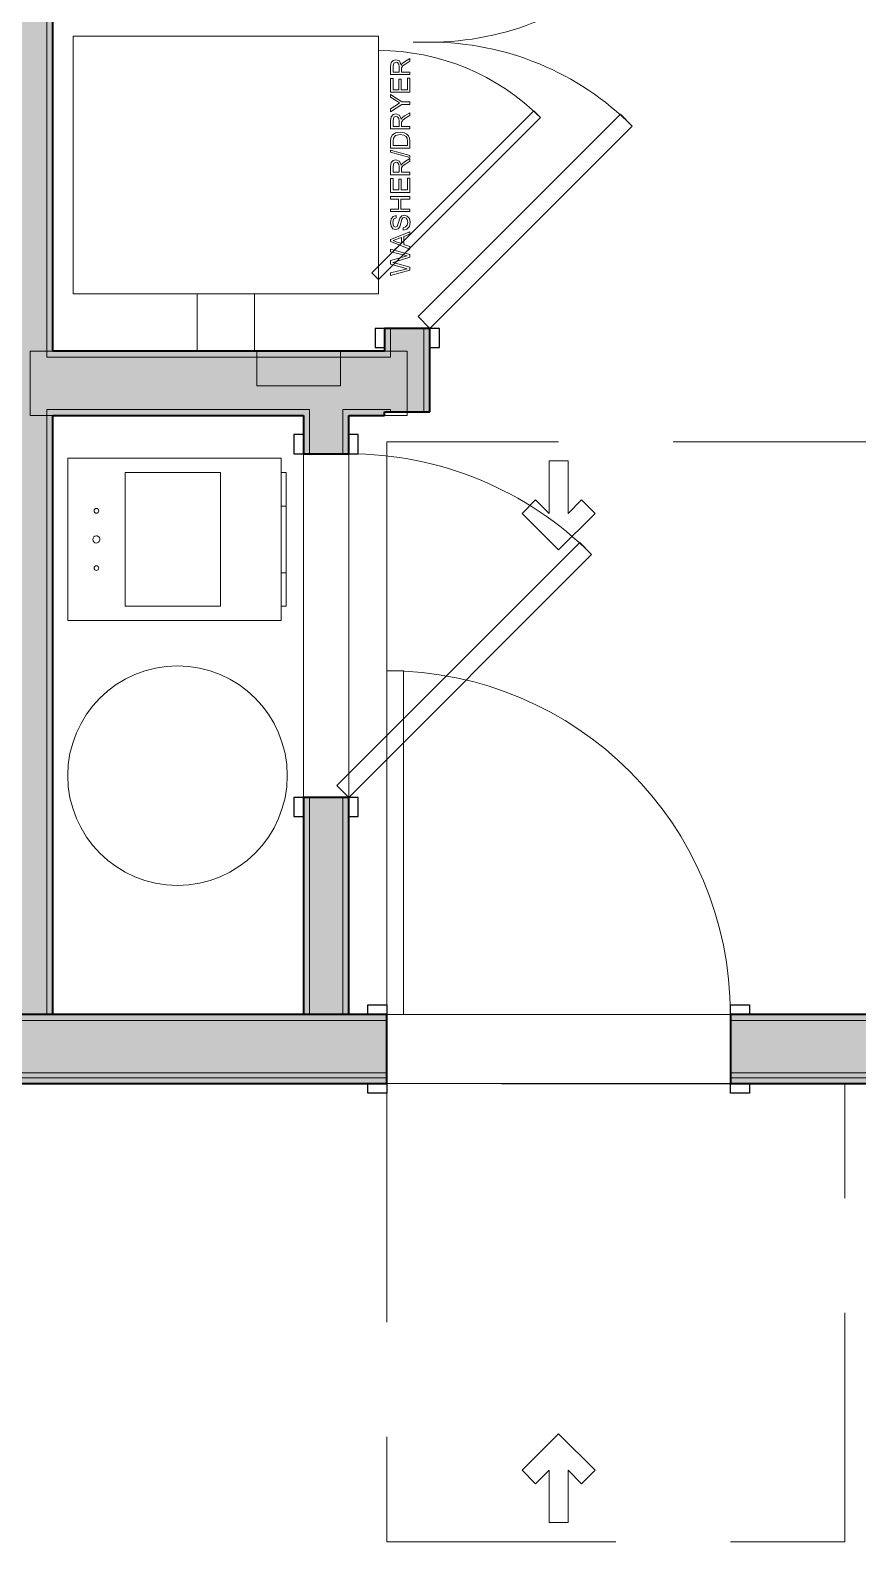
# Model space of a CAD drawing. Header units: inches. Extents: x 6 to 8416, y -388 to 6104.
# Drawn here: x 6643.2 to 6729.9, y 1520.9 to 1679.3 of the extents above; entities that cross this region are included whole.
import ezdxf

# ---------------------------------------------------------------- set-up
doc = ezdxf.new("R2010")
doc.units = ezdxf.units.IN
doc.header["$MEASUREMENT"] = 0
doc.linetypes.add('Hidden 1_16_', pattern=[36, 24, -12])
for name, color, linetype, lineweight in [('A-DOOR', 31, 'Continuous', 18), ('A-DOOR-FRAM', 31, 'Continuous', 25), ('A-GENM', 13, 'Continuous', 18), ('A-ROOM', 32, 'Continuous', 13), ('A-WALL', 113, 'Continuous', 25), ('A-WALL-PATT', 111, 'Continuous', 35), ('I-WALL', 2, 'Continuous', 25), ('M-EQPM', 50, 'Continuous', 18), ('Q-SPCQ', 91, 'Continuous', 18)]:
    doc.layers.add(name, color=color, linetype=linetype, lineweight=lineweight)

# ---------------------------------------------------------------- blocks, each defined once
blk = doc.blocks.new('Single-Flush-ICC ADA-AM - 36_ x 84_-20  - _U-E _ UNIT ENTRY_-13872564-LEVEL 3 - PLAN Copy 1 Copy 1')
at = {"layer": 'A-DOOR'}
for p, q in [((16.25, -3.63), (18, -3.63)), ((16.25, -3.63), (16.25, -39.63)), ((18, -3.63), (18, -39.63)), ((16.25, -39.63), (18, -39.63))]:
    blk.add_line(p, q, dxfattribs=at)
at = {"layer": 'A-DOOR', "lineweight": 9}
blk.add_arc((18, -3.63), 36, 180, 270, dxfattribs=at)
at = {"layer": 'A-DOOR-FRAM'}
for p, q in [((-20, 3.63), (-20, 4.63)), ((-20, 4.63), (-18, 4.63)), ((-18, 3.63), (-20, 3.63)), ((-18, 4.63), (-18, 3.63)), ((18, 3.63), (18, 4.63)), ((18, 4.63), (20, 4.63)), ((20, 3.63), (18, 3.63)), ((20, 4.63), (20, 3.63)), ((-20, -3.63), (-18, -3.63)), ((-20, -4.62), (-20, -3.63)), ((-18, -4.62), (-20, -4.62)), ((-18, -3.63), (-18, -4.62)), ((18, -3.63), (20, -3.63)), ((18, -4.62), (18, -3.63)), ((20, -4.62), (18, -4.62)), ((20, -3.63), (20, -4.62))]:
    blk.add_line(p, q, dxfattribs=at)
blk = doc.blocks.new('GM Door Pull Clearance-ICC ADA-AM - GM Door Pull Clearance-ICC ADA-AM-13872566-LEVEL 3 - PLAN Copy 1 Copy 1')
at = {"layer": 'A-GENM', "linetype": 'Hidden 1_16_', "lineweight": 9}
for p, q in [((-36, -3.62), (-36, -63.62)), ((18, -3.62), (-18, -3.62)), ((18, -63.62), (18, -4.62)), ((-3.83, -56.12), (0, -52.3)), ((3.83, -56.12), (0, -52.3)), ((-2.41, -57.54), (-3.83, -56.12)), ((-1, -56.12), (-2.41, -57.54)), ((-1, -61.62), (-1, -56.12)), ((1, -56.12), (2.41, -57.54)), ((1, -61.62), (1, -56.12)), ((2.41, -57.54), (3.83, -56.12)), ((-1, -61.62), (1, -61.62)), ((-36, -63.62), (18, -63.62))]:
    blk.add_line(p, q, dxfattribs=at)
blk = doc.blocks.new('GM Door Push Clearance-ICC ADA-AM - GM Door Push Clearance-ICC ADA-AM-13872567-LEVEL 3 - PLAN Copy 1 Copy 1')
at = {"layer": 'A-GENM', "linetype": 'Hidden 1_16_', "lineweight": 9}
for p, q in [((-30, 51.63), (-30, 3.63)), ((18, 51.63), (-30, 51.63)), ((18, 4.62), (18, 51.63)), ((1, 49.62), (-1, 49.62)), ((-1, 49.62), (-1, 44.12)), ((1, 49.62), (1, 44.12)), ((-2.41, 45.54), (-3.83, 44.12)), ((-1, 44.12), (-2.41, 45.54)), ((1, 44.12), (2.41, 45.54)), ((2.41, 45.54), (3.83, 44.12)), ((-3.83, 44.12), (0, 40.3)), ((3.83, 44.12), (0, 40.3)), ((-18, 3.63), (18, 3.63))]:
    blk.add_line(p, q, dxfattribs=at)
blk = doc.blocks.new('Unit-Double-Louver-ICC ADA-AM - 60_ x 84_-BL-NR _U-L4 _ LOUVER_LAUNDRY_-V611-LEVEL 3 - PLAN Copy 1 Copy 1')
at = {"layer": 'A-DOOR'}
for p, q in [((-36, 2.37), (-14.79, 23.59)), ((-34.76, 1.14), (-13.55, 22.35)), ((-13.55, 22.35), (-14.79, 23.59)), ((1.55, 22.35), (2.79, 23.59)), ((22.76, 1.14), (1.55, 22.35)), ((24, 2.37), (2.79, 23.59)), ((-34.76, 1.14), (-36, 2.37)), ((-6, 2.37), (-6, 0.62)), ((22.76, 1.14), (24, 2.37))]:
    blk.add_line(p, q, dxfattribs=at)
at = {"layer": 'A-DOOR', "lineweight": 9}
for centre, start, end in [((-36, 2.37), 360, 45), ((24, 2.37), 135, 180)]:
    blk.add_arc(centre, 30, start, end, dxfattribs=at)
at = {"layer": 'A-DOOR-FRAM'}
for p, q in [((-36, 3.38), (-38, 3.38)), ((-38, 3.38), (-38, 2.37)), ((-36, 2.37), (-36, 3.38)), ((26, 3.38), (24, 3.38)), ((24, 3.38), (24, 2.37)), ((26, 2.37), (26, 3.38)), ((-38, 2.37), (-36, 2.37)), ((24, 2.37), (26, 2.37)), ((-36, -2.37), (-38, -2.37)), ((-38, -2.37), (-38, -3.37)), ((-36, -3.37), (-36, -2.37)), ((26, -2.37), (24, -2.37)), ((24, -2.37), (24, -3.37)), ((26, -3.37), (26, -2.37)), ((-38, -3.37), (-36, -3.37)), ((24, -3.37), (26, -3.37))]:
    blk.add_line(p, q, dxfattribs=at)
at = {"layer": 'A-DOOR-FRAM', "lineweight": 18}
for p, q in [((-36, 3.38), (-38, 3.38)), ((-38, 3.38), (-38, 2.37)), ((-36, 3.38), (-36, 2.37)), ((26, 3.38), (24, 3.38)), ((24, 3.38), (24, 2.37)), ((26, 3.38), (26, 2.37)), ((-38, 2.37), (-36, 2.37)), ((24, 2.37), (26, 2.37)), ((-38, -3.37), (-38, -2.37)), ((-36, -2.37), (-38, -2.37)), ((-36, -3.37), (-36, -2.37)), ((24, -3.37), (24, -2.37)), ((26, -2.37), (24, -2.37)), ((26, -3.37), (26, -2.37)), ((-38, -3.37), (-36, -3.37)), ((24, -3.37), (26, -3.37))]:
    blk.add_line(p, q, dxfattribs=at)
blk = doc.blocks.new('Unit-Single-Flush-ICC ADA-AM - 36_ x 84_-NR _U-M _ Maintenance_Utility Only_-6560986-LEVEL 3 - PLAN Copy 1 Copy 1')
at = {"layer": 'A-DOOR'}
for p, q in [((-8.69, 26.59), (-7.46, 27.83)), ((18, 2.37), (-7.46, 27.83)), ((16.76, 1.14), (-8.69, 26.59)), ((16.76, 1.14), (18, 2.37))]:
    blk.add_line(p, q, dxfattribs=at)
at = {"layer": 'A-DOOR', "lineweight": 9}
blk.add_arc((18, 2.37), 36, 135, 180, dxfattribs=at)
at = {"layer": 'A-DOOR-FRAM'}
for p, q in [((-18, 3.37), (-20, 3.37)), ((-20, 3.37), (-20, 2.37)), ((-18, 2.37), (-18, 3.37)), ((20, 3.37), (18, 3.37)), ((18, 3.37), (18, 2.37)), ((20, 2.37), (20, 3.37)), ((-20, 2.37), (-18, 2.37)), ((18, 2.37), (20, 2.37)), ((-18, -2.38), (-20, -2.38)), ((-20, -2.38), (-20, -3.38)), ((-18, -3.38), (-18, -2.38)), ((20, -2.38), (18, -2.38)), ((18, -2.38), (18, -3.38)), ((20, -3.38), (20, -2.38)), ((-20, -3.38), (-18, -3.38)), ((18, -3.38), (20, -3.38))]:
    blk.add_line(p, q, dxfattribs=at)
at = {"layer": 'A-DOOR-FRAM', "lineweight": 18}
for p, q in [((-18, 3.37), (-20, 3.37)), ((-20, 3.37), (-20, 2.37)), ((-18, 3.37), (-18, 2.37)), ((20, 3.37), (18, 3.37)), ((18, 3.37), (18, 2.37)), ((20, 3.37), (20, 2.37)), ((-20, 2.37), (-18, 2.37)), ((18, 2.37), (20, 2.37)), ((-20, -3.38), (-20, -2.38)), ((-18, -2.38), (-20, -2.38)), ((-18, -3.38), (-18, -2.38)), ((18, -3.38), (18, -2.38)), ((20, -2.38), (18, -2.38)), ((20, -3.38), (20, -2.38)), ((-20, -3.38), (-18, -3.38)), ((18, -3.38), (20, -3.38))]:
    blk.add_line(p, q, dxfattribs=at)
blk = doc.blocks.new('PL Water Heater-IL - 40 Gallon-2510271-LEVEL 3 - PLAN Copy 1 Copy 1')
at = {"layer": 'M-EQPM'}
blk.add_circle((0, 0), 11.5, dxfattribs=at)
blk = doc.blocks.new('ME Fan Coil Unit - Vertical - Stack-IL - 300 CFM-6038640-LEVEL 3 - PLAN Copy 1 Copy 1')
at = {"layer": 'A-GENM'}
for p, q in [((1.5, 0.5), (5, 0.5)), ((1.5, 0.5), (5, 0.5)), ((1.5, 0.5), (5, 0.5)), ((1.5, 0.5), (5, 0.5)), ((1.5, 0.5), (5, 0.5)), ((1.5, 0.5), (5, 0.5)), ((1.5, 0.5), (5, 0.5)), ((1.5, 0.5), (5, 0.5)), ((1.5, 0.5), (5, 0.5)), ((1.5, 0.5), (5, 0.5)), ((1.5, 0.5), (5, 0.5)), ((1.5, 0.5), (5, 0.5)), ((1.5, 0.5), (5, 0.5)), ((1.5, 0.5), (5, 0.5)), ((1.5, 0.5), (5, 0.5)), ((1.5, 0.5), (5, 0.5)), ((1.5, 0.5), (5, 0.5)), ((1.5, 0.5), (5, 0.5)), ((1.5, 0.5), (5, 0.5)), ((1.5, 0.5), (5, 0.5)), ((1.5, 0.5), (5, 0.5)), ((1.5, 0.5), (5, 0.5)), ((1.5, 0.5), (5, 0.5)), ((5, 0.5), (12, 0.5)), ((5, 0.5), (12, 0.5)), ((5, 0.5), (12, 0.5)), ((5, 0.5), (12, 0.5)), ((5, 0.5), (12, 0.5)), ((5, 0.5), (12, 0.5)), ((5, 0.5), (12, 0.5)), ((5, 0.5), (12, 0.5)), ((5, 0.5), (12, 0.5)), ((5, 0.5), (12, 0.5)), ((5, 0.5), (12, 0.5)), ((5, 0.5), (12, 0.5)), ((5, 0.5), (12, 0.5)), ((5, 0.5), (12, 0.5)), ((5, 0.5), (12, 0.5)), ((5, 0.5), (12, 0.5)), ((5, 0.5), (12, 0.5)), ((5, 0.5), (12, 0.5)), ((5, 0.5), (12, 0.5)), ((5, 0.5), (12, 0.5)), ((5, 0.5), (12, 0.5)), ((5, 0.5), (12, 0.5)), ((5, 0.5), (12, 0.5)), ((12, 0.5), (15.5, 0.5)), ((12, 0.5), (15.5, 0.5)), ((12, 0.5), (15.5, 0.5)), ((12, 0.5), (15.5, 0.5)), ((12, 0.5), (15.5, 0.5)), ((12, 0.5), (15.5, 0.5)), ((12, 0.5), (15.5, 0.5)), ((12, 0.5), (15.5, 0.5)), ((12, 0.5), (15.5, 0.5)), ((12, 0.5), (15.5, 0.5)), ((12, 0.5), (15.5, 0.5)), ((12, 0.5), (15.5, 0.5)), ((12, 0.5), (15.5, 0.5)), ((12, 0.5), (15.5, 0.5)), ((12, 0.5), (15.5, 0.5)), ((12, 0.5), (15.5, 0.5)), ((12, 0.5), (15.5, 0.5)), ((12, 0.5), (15.5, 0.5)), ((12, 0.5), (15.5, 0.5)), ((12, 0.5), (15.5, 0.5)), ((12, 0.5), (15.5, 0.5)), ((12, 0.5), (15.5, 0.5)), ((12, 0.5), (15.5, 0.5))]:
    blk.add_line(p, q, dxfattribs=at)
at = {"layer": 'M-EQPM'}
for p, q in [((17, 0), (0, 0)), ((0, 0), (0, -22.375)), ((0, -22.375), (0, 0)), ((0, 0), (1.5, 0)), ((15.5, 0.5), (1.5, 0.5)), ((1.5, 0.5), (15.5, 0.5)), ((1.5, 0.5), (1.5, 0)), ((1.5, 0.5), (1.5, 0)), ((5, 0.5), (1.5, 0.5)), ((1.5, 0.5), (5, 0.5)), ((1.5, 0.5), (1.5, 0)), ((1.5, 0.5), (1.5, 0)), ((1.5, 0), (5, 0)), ((1.5, 0), (15.5, 0)), ((15.5, 0), (1.5, 0)), ((5, 0), (1.5, 0)), ((1.5, 0), (5, 0)), ((12, 0.5), (5, 0.5)), ((5, 0.5), (12, 0.5)), ((5, 0.5), (5, 0)), ((5, 0.5), (5, 0)), ((12, 0.5), (5, 0.5)), ((5, 0.5), (12, 0.5)), ((5, 0), (12, 0)), ((5, 0), (12, 0)), ((12, 0), (5, 0)), ((12, 0), (5, 0)), ((5, 0), (12, 0)), ((12, 0), (12, 0.5)), ((12, 0.5), (12, 0)), ((15.5, 0.5), (12, 0.5)), ((12, 0.5), (15.5, 0.5)), ((12, 0), (15.5, 0)), ((15.5, 0), (12, 0)), ((12, 0), (15.5, 0)), ((15.5, 0), (15.5, 0.5)), ((15.5, 0.5), (15.5, 0)), ((15.5, 0), (15.5, 0.5)), ((15.5, 0.5), (15.5, 0)), ((15.5, 0), (17, 0)), ((17, -22.375), (17, 0)), ((17, 0), (17, -22.375)), ((1.5, -16.375), (1.5, -6.375)), ((1.5, -6.375), (15.5, -6.375)), ((15.5, -6.375), (1.5, -6.375)), ((1.5, -6.375), (1.5, -16.375)), ((15.5, -6.375), (15.5, -16.375)), ((15.5, -16.375), (15.5, -6.375)), ((15.5, -16.375), (1.5, -16.375)), ((1.5, -16.375), (15.5, -16.375)), ((0, -22.375), (17, -22.375)), ((17, -22.375), (0, -22.375))]:
    blk.add_line(p, q, dxfattribs=at)
for centre, radius, start, end in [((8.5, -19.375), 0.375, 0, 105), ((8.5, -19.375), 0.375, 0, 105), ((5.5, -19.375), 0.25, 0, 180), ((5.5, -19.375), 0.25, 0, 180), ((5.5, -19.375), 0.25, 180, 360), ((5.5, -19.375), 0.25, 180, 0), ((8.5, -19.375), 0.375, 120, 180), ((8.5, -19.375), 0.375, 120, 180), ((8.5, -19.375), 0.375, 180, 360), ((8.5, -19.375), 0.375, 180, 0), ((8.5, -19.375), 0.375, 105, 120), ((8.5, -19.375), 0.375, 105, 120), ((11.5, -19.375), 0.25, 0, 180), ((11.5, -19.375), 0.25, 0, 180), ((11.5, -19.375), 0.25, 180, 360), ((11.5, -19.375), 0.25, 180, 0)]:
    blk.add_arc(centre, radius, start, end, dxfattribs=at)
blk = doc.blocks.new('SE Appl Unit-WD-Stack-AM1 - 27_ W x 32_ D x 78 3_4_ H_ Left Exhaust-2223877-LEVEL 3 - PLAN Copy 1 Copy 1')
at = {"layer": 'Q-SPCQ', "linetype": 'Hidden 1_16_', "lineweight": 9}
for p, q in [((-19.5, -13), (-13.5, -13)), ((-19.5, -19), (-13.5, -19))]:
    blk.add_line(p, q, dxfattribs=at)
at = {"layer": 'Q-SPCQ', "lineweight": 9}
for p, q in [((-6.04, -33.24), (-6.42, -33.31)), ((-6.42, -33.31), (-6.04, -33.24)), ((-5.65, -33.31), (-6.04, -33.24)), ((-6.04, -33.24), (-5.65, -33.31)), ((-11.3, -33.27), (-11.56, -33.27)), ((-11.56, -33.27), (-11.01, -35.28)), ((-11.01, -35.28), (-11.56, -33.27)), ((-11.56, -33.27), (-11.3, -33.27)), ((-10.98, -34.59), (-11.3, -33.27)), ((-11.3, -33.27), (-10.98, -34.59)), ((-10.89, -35), (-10.98, -34.59)), ((-10.98, -34.59), (-10.89, -35)), ((-10.78, -34.64), (-10.89, -35)), ((-10.89, -35), (-10.78, -34.64)), ((-10.38, -33.27), (-10.78, -34.64)), ((-10.78, -34.64), (-10.38, -33.27)), ((-10.71, -35.28), (-10.27, -33.77)), ((-10.27, -33.77), (-10.71, -35.28)), ((-10.01, -33.27), (-10.38, -33.27)), ((-10.38, -33.27), (-10.01, -33.27)), ((-10.27, -33.77), (-10.2, -33.51)), ((-10.2, -33.51), (-10.27, -33.77)), ((-10.2, -33.51), (-10.13, -33.73)), ((-10.13, -33.73), (-10.2, -33.51)), ((-10.13, -33.73), (-9.65, -35.28)), ((-9.65, -35.28), (-10.13, -33.73)), ((-9.72, -34.26), (-10.01, -33.27)), ((-10.01, -33.27), (-9.72, -34.26)), ((-9.51, -35), (-9.72, -34.26)), ((-9.72, -34.26), (-9.51, -35)), ((-9.41, -34.6), (-9.51, -35)), ((-9.51, -35), (-9.41, -34.6)), ((-9.09, -33.27), (-9.41, -34.6)), ((-9.41, -34.6), (-9.09, -33.27)), ((-9.38, -35.28), (-8.83, -33.27)), ((-8.83, -33.27), (-9.38, -35.28)), ((-8.83, -33.27), (-9.09, -33.27)), ((-9.09, -33.27), (-8.83, -33.27)), ((-8.01, -33.27), (-8.81, -35.28)), ((-8.81, -35.28), (-8.01, -33.27)), ((-8.55, -35.28), (-8.32, -34.65)), ((-8.32, -34.65), (-8.55, -35.28)), ((-8.32, -34.65), (-7.49, -34.65)), ((-7.49, -34.65), (-8.32, -34.65)), ((-8.23, -34.4), (-8.03, -33.86)), ((-8.03, -33.86), (-8.23, -34.4)), ((-7.58, -34.4), (-8.23, -34.4)), ((-8.23, -34.4), (-7.58, -34.4)), ((-8.03, -33.86), (-7.9, -33.52)), ((-7.9, -33.52), (-8.03, -33.86)), ((-7.8, -33.27), (-8.01, -33.27)), ((-8.01, -33.27), (-7.8, -33.27)), ((-7.9, -33.52), (-7.76, -33.91)), ((-7.76, -33.91), (-7.9, -33.52)), ((-7, -35.28), (-7.8, -33.27)), ((-7.8, -33.27), (-7, -35.28)), ((-7.76, -33.91), (-7.58, -34.4)), ((-7.58, -34.4), (-7.76, -33.91)), ((-7.49, -34.65), (-7.26, -35.28)), ((-7.26, -35.28), (-7.49, -34.65)), ((-6.82, -34.59), (-6.71, -34.97)), ((-6.57, -34.59), (-6.82, -34.59)), ((-6.82, -34.59), (-6.57, -34.59)), ((-6.71, -34.97), (-6.82, -34.59)), ((-6.67, -33.51), (-6.76, -33.79)), ((-6.76, -33.79), (-6.67, -33.51)), ((-6.76, -33.79), (-6.69, -34.04)), ((-6.69, -34.04), (-6.76, -33.79)), ((-6.69, -34.04), (-6.47, -34.23)), ((-6.47, -34.23), (-6.69, -34.04)), ((-6.42, -33.31), (-6.67, -33.51)), ((-6.67, -33.51), (-6.42, -33.31)), ((-6.49, -34.84), (-6.57, -34.59)), ((-6.57, -34.59), (-6.49, -34.84)), ((-6.51, -33.78), (-6.39, -33.58)), ((-6.39, -33.58), (-6.51, -33.78)), ((-6.43, -33.96), (-6.51, -33.78)), ((-6.51, -33.78), (-6.43, -33.96)), ((-6.29, -35), (-6.49, -34.84)), ((-6.49, -34.84), (-6.29, -35)), ((-6.47, -34.23), (-6.08, -34.35)), ((-6.08, -34.35), (-6.47, -34.23)), ((-6.02, -34.1), (-6.43, -33.96)), ((-6.43, -33.96), (-6.02, -34.1)), ((-6.39, -33.58), (-6.03, -33.49)), ((-6.03, -33.49), (-6.39, -33.58)), ((-6.08, -34.35), (-5.72, -34.45)), ((-5.72, -34.45), (-6.08, -34.35)), ((-6.03, -33.49), (-5.68, -33.58)), ((-5.68, -33.58), (-6.03, -33.49)), ((-5.57, -34.22), (-6.02, -34.1)), ((-6.02, -34.1), (-5.57, -34.22)), ((-5.72, -34.45), (-5.54, -34.56)), ((-5.54, -34.56), (-5.72, -34.45)), ((-5.68, -33.58), (-5.53, -33.84)), ((-5.53, -33.84), (-5.68, -33.58)), ((-5.38, -33.52), (-5.65, -33.31)), ((-5.65, -33.31), (-5.38, -33.52)), ((-5.33, -34.43), (-5.57, -34.22)), ((-5.57, -34.22), (-5.33, -34.43)), ((-5.5, -34.72), (-5.56, -34.89)), ((-5.56, -34.89), (-5.5, -34.72)), ((-5.54, -34.56), (-5.5, -34.72)), ((-5.5, -34.72), (-5.54, -34.56)), ((-5.53, -33.84), (-5.28, -33.84)), ((-5.28, -33.84), (-5.53, -33.84)), ((-5.28, -33.84), (-5.38, -33.52)), ((-5.38, -33.52), (-5.28, -33.84)), ((-5.34, -35.01), (-5.25, -34.71)), ((-5.25, -34.71), (-5.34, -35.01)), ((-5.25, -34.71), (-5.33, -34.43)), ((-5.33, -34.43), (-5.25, -34.71)), ((-4.62, -33.27), (-4.87, -33.27)), ((-4.87, -33.27), (-4.87, -35.28)), ((-4.87, -35.28), (-4.87, -33.27)), ((-4.87, -33.27), (-4.62, -33.27)), ((-4.62, -34.09), (-4.62, -33.27)), ((-4.62, -33.27), (-4.62, -34.09)), ((-3.56, -34.09), (-4.62, -34.09)), ((-4.62, -34.09), (-3.56, -34.09)), ((-4.62, -35.28), (-4.62, -34.34)), ((-4.62, -34.34), (-3.56, -34.34)), ((-3.56, -34.34), (-4.62, -34.34)), ((-4.62, -34.34), (-4.62, -35.28)), ((-3.31, -33.27), (-3.56, -33.27)), ((-3.56, -33.27), (-3.56, -34.09)), ((-3.56, -34.09), (-3.56, -33.27)), ((-3.56, -33.27), (-3.31, -33.27)), ((-3.56, -34.34), (-3.56, -35.28)), ((-3.56, -35.28), (-3.56, -34.34)), ((-3.31, -35.28), (-3.31, -33.27)), ((-3.31, -33.27), (-3.31, -35.28)), ((-1.42, -33.27), (-2.87, -33.27)), ((-2.87, -33.27), (-2.87, -35.28)), ((-2.87, -35.28), (-2.87, -33.27)), ((-2.87, -33.27), (-1.42, -33.27)), ((-2.61, -34.12), (-2.61, -33.52)), ((-2.61, -33.52), (-1.42, -33.52)), ((-1.42, -33.52), (-2.61, -33.52)), ((-2.61, -33.52), (-2.61, -34.12)), ((-1.48, -34.12), (-2.61, -34.12)), ((-2.61, -34.12), (-1.48, -34.12)), ((-2.61, -35.03), (-2.61, -34.37)), ((-2.61, -34.37), (-1.48, -34.37)), ((-1.48, -34.37), (-2.61, -34.37)), ((-2.61, -34.37), (-2.61, -35.03)), ((-1.48, -34.37), (-1.48, -34.12)), ((-1.48, -34.12), (-1.48, -34.37)), ((-1.42, -33.52), (-1.42, -33.27)), ((-1.42, -33.27), (-1.42, -33.52)), ((-0.15, -33.27), (-1.01, -33.27)), ((-1.01, -33.27), (-1.01, -35.28)), ((-1.01, -35.28), (-1.01, -33.27)), ((-1.01, -33.27), (-0.15, -33.27)), ((-0.76, -34.15), (-0.76, -33.52)), ((-0.76, -33.52), (-0.14, -33.52)), ((-0.14, -33.52), (-0.76, -33.52)), ((-0.76, -33.52), (-0.76, -34.15)), ((-0.2, -34.15), (-0.76, -34.15)), ((-0.76, -34.15), (-0.2, -34.15)), ((-0.76, -35.28), (-0.76, -34.4)), ((-0.76, -34.4), (-0.46, -34.4)), ((-0.46, -34.4), (-0.76, -34.4)), ((-0.76, -34.4), (-0.76, -35.28)), ((-0.46, -34.4), (-0.31, -34.41)), ((-0.31, -34.41), (-0.46, -34.4)), ((-0.31, -34.41), (-0.19, -34.46)), ((-0.19, -34.46), (-0.31, -34.41)), ((0.09, -34.11), (-0.2, -34.15)), ((-0.2, -34.15), (0.09, -34.11)), ((-0.19, -34.46), (-0.06, -34.59)), ((-0.06, -34.59), (-0.19, -34.46)), ((0.25, -33.32), (-0.15, -33.27)), ((-0.15, -33.27), (0.25, -33.32)), ((-0.14, -33.52), (0.2, -33.61)), ((0.2, -33.61), (-0.14, -33.52)), ((-0.06, -34.59), (0.13, -34.86)), ((0.13, -34.86), (-0.06, -34.59)), ((0, -34.37), (0.42, -34.18)), ((0.42, -34.18), (0, -34.37)), ((0.14, -34.48), (0, -34.37)), ((0, -34.37), (0.14, -34.48)), ((0.25, -34), (0.09, -34.11)), ((0.09, -34.11), (0.25, -34)), ((0.35, -34.73), (0.14, -34.48)), ((0.14, -34.48), (0.35, -34.73)), ((0.2, -33.61), (0.31, -33.83)), ((0.31, -33.83), (0.2, -33.61)), ((0.47, -33.52), (0.25, -33.32)), ((0.25, -33.32), (0.47, -33.52)), ((0.31, -33.83), (0.25, -34)), ((0.25, -34), (0.31, -33.83)), ((0.68, -35.28), (0.35, -34.73)), ((0.35, -34.73), (0.68, -35.28)), ((0.42, -34.18), (0.56, -33.82)), ((0.56, -33.82), (0.42, -34.18)), ((0.56, -33.82), (0.47, -33.52)), ((0.47, -33.52), (0.56, -33.82)), ((1.34, -33.27), (0.78, -35.28)), ((0.78, -35.28), (1.34, -33.27)), ((1, -35.28), (1.57, -33.27)), ((1.57, -33.27), (1, -35.28)), ((1.57, -33.27), (1.34, -33.27)), ((1.34, -33.27), (1.57, -33.27)), ((2.47, -33.27), (1.78, -33.27)), ((1.78, -33.27), (1.78, -35.28)), ((1.78, -35.28), (1.78, -33.27)), ((1.78, -33.27), (2.47, -33.27)), ((2.03, -35.03), (2.03, -33.52)), ((2.03, -33.52), (2.47, -33.52)), ((2.47, -33.52), (2.03, -33.52)), ((2.03, -33.52), (2.03, -35.03)), ((2.83, -33.3), (2.47, -33.27)), ((2.47, -33.27), (2.83, -33.3)), ((2.47, -33.52), (2.83, -33.56)), ((2.83, -33.56), (2.47, -33.52)), ((3.13, -33.44), (2.83, -33.3)), ((2.83, -33.3), (3.13, -33.44)), ((2.83, -33.56), (3.09, -33.78)), ((3.09, -33.78), (2.83, -33.56)), ((3.14, -34.64), (2.99, -34.89)), ((2.99, -34.89), (3.14, -34.64)), ((3.09, -33.78), (3.19, -34.26)), ((3.19, -34.26), (3.09, -33.78)), ((3.37, -33.79), (3.13, -33.44)), ((3.13, -33.44), (3.37, -33.79)), ((3.19, -34.26), (3.14, -34.64)), ((3.14, -34.64), (3.19, -34.26)), ((3.25, -34.96), (3.39, -34.67)), ((3.39, -34.67), (3.25, -34.96)), ((3.44, -34.26), (3.37, -33.79)), ((3.37, -33.79), (3.44, -34.26)), ((3.39, -34.67), (3.44, -34.26)), ((3.44, -34.26), (3.39, -34.67)), ((4.66, -33.27), (3.79, -33.27)), ((3.79, -33.27), (3.79, -35.28)), ((3.79, -35.28), (3.79, -33.27)), ((3.79, -33.27), (4.66, -33.27)), ((4.04, -34.15), (4.04, -33.52)), ((4.04, -33.52), (4.67, -33.52)), ((4.67, -33.52), (4.04, -33.52)), ((4.04, -33.52), (4.04, -34.15)), ((4.6, -34.15), (4.04, -34.15)), ((4.04, -34.15), (4.6, -34.15)), ((4.04, -35.28), (4.04, -34.4)), ((4.04, -34.4), (4.34, -34.4)), ((4.28, -34.4), (4.04, -34.4)), ((4.04, -34.4), (4.04, -35.28)), ((4.34, -34.4), (4.28, -34.4)), ((4.34, -34.4), (4.49, -34.41)), ((4.49, -34.41), (4.34, -34.4)), ((4.49, -34.41), (4.61, -34.46)), ((4.61, -34.46), (4.49, -34.41)), ((4.89, -34.11), (4.6, -34.15)), ((4.6, -34.15), (4.89, -34.11)), ((4.61, -34.46), (4.74, -34.59)), ((4.74, -34.59), (4.61, -34.46)), ((5.06, -33.32), (4.66, -33.27)), ((4.66, -33.27), (5.06, -33.32)), ((4.67, -33.52), (5, -33.61)), ((5, -33.61), (4.67, -33.52)), ((4.74, -34.59), (4.93, -34.86)), ((4.93, -34.86), (4.74, -34.59)), ((4.8, -34.37), (5.22, -34.18)), ((5.22, -34.18), (4.8, -34.37)), ((4.95, -34.48), (4.8, -34.37)), ((4.8, -34.37), (4.95, -34.48)), ((5.05, -34), (4.89, -34.11)), ((4.89, -34.11), (5.05, -34)), ((5.15, -34.73), (4.95, -34.48)), ((4.95, -34.48), (5.15, -34.73)), ((5, -33.61), (5.11, -33.83)), ((5.11, -33.83), (5, -33.61)), ((5.11, -33.83), (5.05, -34)), ((5.05, -34), (5.11, -33.83)), ((5.28, -33.52), (5.06, -33.32)), ((5.06, -33.32), (5.28, -33.52)), ((5.48, -35.28), (5.15, -34.73)), ((5.15, -34.73), (5.48, -35.28)), ((5.22, -34.18), (5.36, -33.82)), ((5.36, -33.82), (5.22, -34.18)), ((5.36, -33.82), (5.28, -33.52)), ((5.28, -33.52), (5.36, -33.82)), ((5.88, -33.27), (5.58, -33.27)), ((5.58, -33.27), (6.36, -34.43)), ((6.36, -34.43), (5.58, -33.27)), ((5.58, -33.27), (5.88, -33.27)), ((6.29, -33.89), (5.88, -33.27)), ((5.88, -33.27), (6.29, -33.89)), ((6.51, -34.2), (6.29, -33.89)), ((6.29, -33.89), (6.51, -34.2)), ((6.36, -34.43), (6.36, -35.28)), ((6.36, -35.28), (6.36, -34.43)), ((6.72, -33.87), (6.51, -34.2)), ((6.51, -34.2), (6.72, -33.87)), ((6.61, -34.43), (7.4, -33.27)), ((7.4, -33.27), (6.61, -34.43)), ((6.61, -35.28), (6.61, -34.43)), ((6.61, -34.43), (6.61, -35.28)), ((7.1, -33.27), (6.72, -33.87)), ((6.72, -33.87), (7.1, -33.27)), ((7.4, -33.27), (7.1, -33.27)), ((7.1, -33.27), (7.4, -33.27)), ((9.06, -33.27), (7.62, -33.27)), ((7.62, -33.27), (7.62, -35.28)), ((7.62, -35.28), (7.62, -33.27)), ((7.62, -33.27), (9.06, -33.27)), ((7.87, -34.12), (7.87, -33.52)), ((7.87, -33.52), (9.06, -33.52)), ((9.06, -33.52), (7.87, -33.52)), ((7.87, -33.52), (7.87, -34.12)), ((9, -34.12), (7.87, -34.12)), ((7.87, -34.12), (9, -34.12)), ((7.87, -35.03), (7.87, -34.37)), ((7.87, -34.37), (9, -34.37)), ((9, -34.37), (7.87, -34.37)), ((7.87, -34.37), (7.87, -35.03)), ((9, -34.37), (9, -34.12)), ((9, -34.12), (9, -34.37)), ((9.06, -33.52), (9.06, -33.27)), ((9.06, -33.27), (9.06, -33.52)), ((10.34, -33.27), (9.47, -33.27)), ((9.47, -33.27), (9.47, -35.28)), ((9.47, -35.28), (9.47, -33.27)), ((9.47, -33.27), (10.34, -33.27)), ((9.72, -34.15), (9.72, -33.52)), ((9.72, -33.52), (10.35, -33.52)), ((10.35, -33.52), (9.72, -33.52)), ((9.72, -33.52), (9.72, -34.15)), ((10.28, -34.15), (9.72, -34.15)), ((9.72, -34.15), (10.28, -34.15)), ((9.72, -35.28), (9.72, -34.4)), ((9.72, -34.4), (10.03, -34.4)), ((10.03, -34.4), (9.72, -34.4)), ((9.72, -34.4), (9.72, -35.28)), ((10.03, -34.4), (10.17, -34.41)), ((10.17, -34.41), (10.03, -34.4)), ((10.17, -34.41), (10.29, -34.46)), ((10.29, -34.46), (10.17, -34.41)), ((10.57, -34.11), (10.28, -34.15)), ((10.28, -34.15), (10.57, -34.11)), ((10.29, -34.46), (10.42, -34.59)), ((10.42, -34.59), (10.29, -34.46)), ((10.74, -33.32), (10.34, -33.27)), ((10.34, -33.27), (10.74, -33.32)), ((10.35, -33.52), (10.68, -33.61)), ((10.68, -33.61), (10.35, -33.52)), ((10.42, -34.59), (10.61, -34.86)), ((10.61, -34.86), (10.42, -34.59)), ((10.48, -34.37), (10.91, -34.18)), ((10.91, -34.18), (10.48, -34.37)), ((10.63, -34.48), (10.48, -34.37)), ((10.48, -34.37), (10.63, -34.48)), ((10.73, -34), (10.57, -34.11)), ((10.57, -34.11), (10.73, -34)), ((10.83, -34.73), (10.63, -34.48)), ((10.63, -34.48), (10.83, -34.73)), ((10.68, -33.61), (10.79, -33.83)), ((10.79, -33.83), (10.68, -33.61)), ((10.79, -33.83), (10.73, -34)), ((10.73, -34), (10.79, -33.83)), ((10.96, -33.52), (10.74, -33.32)), ((10.74, -33.32), (10.96, -33.52)), ((11.17, -35.28), (10.83, -34.73)), ((10.83, -34.73), (11.17, -35.28)), ((10.91, -34.18), (11.04, -33.82)), ((11.04, -33.82), (10.91, -34.18)), ((11.04, -33.82), (10.96, -33.52)), ((10.96, -33.52), (11.04, -33.82)), ((-11.01, -35.28), (-10.71, -35.28)), ((-10.71, -35.28), (-11.01, -35.28)), ((-9.65, -35.28), (-9.38, -35.28)), ((-9.38, -35.28), (-9.65, -35.28)), ((-8.81, -35.28), (-8.55, -35.28)), ((-8.55, -35.28), (-8.81, -35.28)), ((-7.26, -35.28), (-7, -35.28)), ((-7, -35.28), (-7.26, -35.28)), ((-6.71, -34.97), (-6.43, -35.23)), ((-6.43, -35.23), (-6.71, -34.97)), ((-6.43, -35.23), (-5.98, -35.31)), ((-5.98, -35.31), (-6.43, -35.23)), ((-5.99, -35.06), (-6.29, -35)), ((-6.29, -35), (-5.99, -35.06)), ((-5.73, -35.01), (-5.99, -35.06)), ((-5.99, -35.06), (-5.73, -35.01)), ((-5.98, -35.31), (-5.6, -35.23)), ((-5.6, -35.23), (-5.98, -35.31)), ((-5.56, -34.89), (-5.73, -35.01)), ((-5.73, -35.01), (-5.56, -34.89)), ((-5.6, -35.23), (-5.34, -35.01)), ((-5.34, -35.01), (-5.6, -35.23)), ((-4.87, -35.28), (-4.62, -35.28)), ((-4.62, -35.28), (-4.87, -35.28)), ((-3.56, -35.28), (-3.31, -35.28)), ((-3.31, -35.28), (-3.56, -35.28)), ((-2.87, -35.28), (-1.39, -35.28)), ((-1.39, -35.28), (-2.87, -35.28)), ((-1.39, -35.03), (-2.61, -35.03)), ((-2.61, -35.03), (-1.39, -35.03)), ((-1.39, -35.28), (-1.39, -35.03)), ((-1.39, -35.03), (-1.39, -35.28)), ((-1.01, -35.28), (-0.76, -35.28)), ((-0.76, -35.28), (-1.01, -35.28)), ((0.13, -34.86), (0.39, -35.28)), ((0.39, -35.28), (0.13, -34.86)), ((0.39, -35.28), (0.68, -35.28)), ((0.68, -35.28), (0.39, -35.28)), ((0.78, -35.28), (1, -35.28)), ((1, -35.28), (0.78, -35.28)), ((1.78, -35.28), (2.51, -35.28)), ((2.51, -35.28), (1.78, -35.28)), ((2.48, -35.03), (2.03, -35.03)), ((2.03, -35.03), (2.48, -35.03)), ((2.8, -34.99), (2.48, -35.03)), ((2.48, -35.03), (2.8, -34.99)), ((2.51, -35.28), (2.83, -35.24)), ((2.83, -35.24), (2.51, -35.28)), ((2.99, -34.89), (2.8, -34.99)), ((2.8, -34.99), (2.99, -34.89)), ((2.83, -35.24), (3.07, -35.14)), ((3.07, -35.14), (2.83, -35.24)), ((3.07, -35.14), (3.25, -34.96)), ((3.25, -34.96), (3.07, -35.14)), ((3.79, -35.28), (4.04, -35.28)), ((4.04, -35.28), (3.79, -35.28)), ((4.93, -34.86), (5.19, -35.28)), ((5.19, -35.28), (4.93, -34.86)), ((5.19, -35.28), (5.48, -35.28)), ((5.48, -35.28), (5.19, -35.28)), ((6.36, -35.28), (6.61, -35.28)), ((6.61, -35.28), (6.36, -35.28)), ((7.62, -35.28), (9.09, -35.28)), ((9.09, -35.28), (7.62, -35.28)), ((9.09, -35.03), (7.87, -35.03)), ((7.87, -35.03), (9.09, -35.03)), ((9.09, -35.28), (9.09, -35.03)), ((9.09, -35.03), (9.09, -35.28)), ((9.47, -35.28), (9.72, -35.28)), ((9.72, -35.28), (9.47, -35.28)), ((10.61, -34.86), (10.87, -35.28)), ((10.87, -35.28), (10.61, -34.86)), ((10.87, -35.28), (11.17, -35.28)), ((11.17, -35.28), (10.87, -35.28))]:
    blk.add_line(p, q, dxfattribs=at)
blk = doc.blocks.new('z Nested-WD-Frontld - Washer _ Dryer-V672-LEVEL 3 - PLAN Copy 1 Copy 1')
at = {"layer": 'Q-SPCQ'}
for p, q in [((13.5, 0), (-13.5, 0)), ((-13.5, 0), (-13.5, -32)), ((13.5, -32), (13.5, 0)), ((-13.5, -32), (13.5, -32))]:
    blk.add_line(p, q, dxfattribs=at)
at = {"layer": 'Q-SPCQ', "lineweight": 9}
for p, q in [((-11.29, -31.29), (-12, -32)), ((-11.29, -31.29), (-10.59, -32)), ((-12, -32), (-10.46, -33.54)), ((-10.59, -32), (-9.13, -33.45)), ((-10.46, -33.54), (-10.28, -33.72)), ((-10.28, -33.72), (-10.06, -33.94)), ((-10.06, -33.94), (-9.72, -34.28)), ((-9.72, -34.28), (-9.41, -34.59)), ((-9.24, -34.76), (-8.77, -35.23)), ((-8.93, -33.65), (-8.38, -34.2)), ((-8.16, -34.42), (-7.93, -34.65)), ((-7.93, -34.65), (5.68, -48.26)), ((-8.72, -35.28), (4.97, -48.97)), ((5.68, -48.26), (4.97, -48.97))]:
    blk.add_line(p, q, dxfattribs=at)
blk.add_arc((-12, -32), 24, 315, 0, dxfattribs=at)
blk = doc.blocks.new('z Nested-WD-Frontld - Washer _ Dryer-2223883-LEVEL 3 - PLAN Copy 1 Copy 1')
at = {"layer": 'Q-SPCQ'}
for p, q in [((13.5, 0), (-13.5, 0)), ((-13.5, 0), (-13.5, -32)), ((13.5, -32), (13.5, 0)), ((-13.5, -32), (13.5, -32))]:
    blk.add_line(p, q, dxfattribs=at)
at = {"layer": 'Q-SPCQ', "lineweight": 9}
for p, q in [((-11.29, -31.29), (-12, -32)), ((-11.29, -31.29), (5.68, -48.26)), ((-12, -32), (4.97, -48.97)), ((5.68, -48.26), (4.97, -48.97))]:
    blk.add_line(p, q, dxfattribs=at)
blk.add_arc((-12, -32), 24, 315, 0, dxfattribs=at)
blk = doc.blocks.new('z BA Nested-Washer Hookup - 8 3_4_ W x 7 1_2_ H x 3 5_8_ D-2223884-LEVEL 3 - PLAN Copy 1 Copy 1')
at = {"layer": 'Q-SPCQ'}
for p, q in [((-4.375, 0.375), (-4.375, 4)), ((-4.375, 4), (4.375, 4)), ((4.375, 4), (4.375, 0.375)), ((4.375, 0.375), (-4.375, 0.375))]:
    blk.add_line(p, q, dxfattribs=at)

msp = doc.modelspace()

# ---------------------------------------------------------------- hatches: boundary and pattern name
at = {"layer": 'A-WALL-PATT', "lineweight": 25, "transparency": 33554560}
h = msp.add_hatch(color=10, dxfattribs=at)
h.paths.add_polyline_path([(6685.10283733, 1639.31077679), (6685.10283733, 1648.06077679), (6684.47783733, 1648.06077679), (6684.47783733, 1639.31077679)])
h.paths.add_polyline_path([(6685.10283733, 1708.06077679), (6685.10283733, 1721.18577679), (6684.47783733, 1721.18577679), (6684.47783733, 1708.06077679)])
h = msp.add_hatch(color=10, dxfattribs=at)
h.paths.add_polyline_path([(6645.60283733, 1576.18577679), (6645.60283733, 1639.56077679), (6644.97783733, 1639.56077679), (6644.97783733, 1576.18577679)])
h.paths.add_polyline_path([(6645.60283733, 1645.06077679), (6645.60283733, 1681.56077679), (6644.97783733, 1681.56077679), (6644.97783733, 1645.06077679)])
h.paths.add_polyline_path([(6644.97783733, 1685.06077679), (6645.60283733, 1685.06077679), (6645.60283733, 1717.68577679), (6644.97783733, 1717.68577679), (6644.97783733, 1689.15231081)])
at = {"layer": 'A-WALL-PATT', "transparency": 33554560}
h = msp.add_hatch(color=10, dxfattribs=at)
h.paths.add_polyline_path([(6680.35283733, 1639.31077679), (6680.97783733, 1639.31077679), (6680.97783733, 1639.56077679), (6680.35283733, 1639.56077679)])
h.paths.add_polyline_path([(6680.97783733, 1645.06077679), (6680.97783733, 1648.06077679), (6680.35283733, 1648.06077679), (6680.35283733, 1645.06077679)])
h.paths.add_polyline_path([(6680.97783733, 1708.06077679), (6680.97783733, 1717.06077679), (6680.35283733, 1717.06077679), (6680.35283733, 1708.06077679)])
at = {"layer": 'A-WALL-PATT', "lineweight": 25, "transparency": 33554560}
h = msp.add_hatch(color=10, dxfattribs=at)
h.paths.add_polyline_path([(6675.72783733, 1645.06077679), (6680.35283733, 1645.06077679), (6680.35283733, 1645.68577679), (6675.72783733, 1645.68577679)])
h.paths.add_polyline_path([(6666.97783733, 1645.06077679), (6666.97783733, 1645.68577679), (6645.60283733, 1645.68577679), (6645.60283733, 1645.06077679), (6653.63678685, 1645.06077679)])
msp.add_hatch(color=10, dxfattribs=at).paths.add_polyline_path([(6670.50803685, 1645.06077679), (6675.72783733, 1645.06077679), (6675.72783733, 1645.68577679), (6666.97783733, 1645.68577679), (6666.97783733, 1645.06077679)])
at = {"layer": 'A-WALL-PATT', "transparency": 33554560}
h = msp.add_hatch(color=10, dxfattribs=at)
h.paths.add_polyline_path([(6676.60283733, 1638.93577679), (6680.35283733, 1638.93577679), (6680.35283733, 1639.56077679), (6675.97783733, 1639.56077679), (6675.97783733, 1638.93577679)])
h.paths.add_polyline_path([(6670.50803685, 1638.93577679), (6672.47783733, 1638.93577679), (6672.47783733, 1639.56077679), (6645.60283733, 1639.56077679), (6645.60283733, 1638.93577679), (6653.63678685, 1638.93577679)])
at = {"layer": 'A-WALL-PATT', "lineweight": 25, "transparency": 33554560}
h = msp.add_hatch(color=10, dxfattribs=at)
h.paths.add_polyline_path([(6672.47783733, 1576.18577679), (6672.47783733, 1598.93577679), (6671.85283733, 1598.93577679), (6671.85283733, 1576.18577679)])
h.paths.add_polyline_path([(6672.47783733, 1634.93577679), (6672.47783733, 1638.93577679), (6671.85283733, 1638.93577679), (6671.85283733, 1634.93577679)])
at = {"layer": 'A-WALL-PATT', "transparency": 33554560}
h = msp.add_hatch(color=10, dxfattribs=at)
h.paths.add_polyline_path([(6676.60283733, 1576.18577679), (6676.60283733, 1598.93577679), (6675.97783733, 1598.93577679), (6675.97783733, 1576.18577679)])
h.paths.add_polyline_path([(6675.97783733, 1634.93577679), (6676.60283733, 1634.93577679), (6676.60283733, 1638.93577679), (6675.97783733, 1638.93577679)])
at = {"layer": 'A-WALL-PATT'}
h = msp.add_hatch(color=10, dxfattribs=at)
h.paths.add_polyline_path([(7615.29803685, 1575.56077679), (7653.66533733, 1575.56077679), (7653.66533733, 1576.18577679), (7160.10283733, 1576.18577679), (7160.10283733, 1575.56077679), (7598.42678685, 1575.56077679)])
h.paths.add_polyline_path([(7657.16533733, 1575.56077679), (7659.79033733, 1575.56077679), (7659.79033733, 1576.18577679), (7657.16533733, 1576.18577679)])
h.paths.add_polyline_path([(7124.10283733, 1575.56077679), (7124.10283733, 1576.18577679), (6928.04033733, 1576.18577679), (6928.04033733, 1575.56077679), (7109.16053685, 1575.56077679)])
h.paths.add_polyline_path([(6916.04033733, 1575.56077679), (6916.04033733, 1576.18577679), (6716.60283733, 1576.18577679), (6716.60283733, 1575.56077679), (6906.70553685, 1575.56077679)])
h.paths.add_polyline_path([(6670.50803685, 1575.56077679), (6680.60283733, 1575.56077679), (6680.60283733, 1576.18577679), (6566.04033733, 1576.18577679), (6566.04033733, 1575.56077679), (6636.76553685, 1575.56077679)])
h.paths.add_polyline_path([(6554.04033733, 1575.56077679), (6554.04033733, 1576.18577679), (6551.97783733, 1576.18577679), (6551.97783733, 1575.56077679), (6552.40928685, 1575.56077679)])
h.paths.add_polyline_path([(6548.47783733, 1575.56077679), (6548.47783733, 1576.18577679), (6054.91533733, 1576.18577679), (6054.91533733, 1575.56077679), (6535.53803685, 1575.56077679)])
h.paths.add_polyline_path([(6018.91533733, 1575.56077679), (6018.91533733, 1576.18577679), (5823.29033733, 1576.18577679), (5823.29033733, 1575.56077679), (5894.43053685, 1575.56077679)])
h.paths.add_polyline_path([(5810.07428685, 1575.56077679), (5810.79033733, 1575.56077679), (5810.79033733, 1576.18577679), (5537.91533733, 1576.18577679), (5537.91533733, 1575.56077679), (5793.20303685, 1575.56077679)])
h.paths.add_polyline_path([(5448.79033733, 1575.56077679), (5501.91533733, 1575.56077679), (5501.91533733, 1576.18577679), (5448.16533733, 1576.18577679), (5448.16533733, 1575.56077679)])
at = {"layer": 'A-WALL-PATT', "lineweight": 25}
h = msp.add_hatch(color=10, dxfattribs=at)
h.paths.add_polyline_path([(7649.04053685, 1568.93577679), (7649.79033733, 1568.93577679), (7649.79033733, 1569.56077679), (7160.10283733, 1569.56077679), (7160.10283733, 1568.93577679), (7615.29803685, 1568.93577679)])
h.paths.add_polyline_path([(7666.41533733, 1568.93577679), (7666.41533733, 1569.56077679), (7656.41533733, 1569.56077679), (7656.41533733, 1568.93577679), (7665.91178685, 1568.93577679)])
h.paths.add_polyline_path([(7124.10283733, 1568.93577679), (7124.10283733, 1569.56077679), (6716.60283733, 1569.56077679), (6716.60283733, 1568.93577679), (7109.16053685, 1568.93577679)])
h.paths.add_polyline_path([(6670.50803685, 1568.93577679), (6680.60283733, 1568.93577679), (6680.60283733, 1569.56077679), (6054.91533733, 1569.56077679), (6054.91533733, 1568.93577679), (6636.76553685, 1568.93577679)])
h.paths.add_polyline_path([(6018.91533733, 1568.93577679), (6018.91533733, 1569.56077679), (5537.91533733, 1569.56077679), (5537.91533733, 1568.93577679), (5894.43053685, 1568.93577679)])
h.paths.add_polyline_path([(5501.91533733, 1568.93577679), (5501.91533733, 1569.56077679), (5454.79033733, 1569.56077679), (5454.79033733, 1568.93577679), (5489.52053685, 1568.93577679)])
at = {"layer": 'I-WALL', "transparency": 33554560}
for points in [[(6641.47783733, 1576.18577679), (6644.97783733, 1576.18577679), (6644.97783733, 1721.18577679), (6641.47783733, 1721.18577679), (6641.47783733, 1576.81077679)], [(6675.97783733, 1639.56077679), (6680.97783733, 1639.56077679), (6680.97783733, 1645.06077679), (6675.72783733, 1645.06077679), (6675.72783733, 1642.06077679), (6666.97783733, 1642.06077679), (6666.97783733, 1645.06077679), (6644.97783733, 1645.06077679), (6644.97783733, 1639.56077679), (6675.72783733, 1639.56077679)], [(6666.97783733, 1642.06077679), (6675.72783733, 1642.06077679), (6675.72783733, 1645.06077679), (6666.97783733, 1645.06077679)]]:
    msp.add_hatch(color=10, dxfattribs=at).paths.add_polyline_path(points)
h = msp.add_hatch(color=10, dxfattribs=at)
h.paths.add_polyline_path([(6680.97783733, 1639.31077679), (6684.47783733, 1639.31077679), (6684.47783733, 1648.06077679), (6680.97783733, 1648.06077679), (6680.97783733, 1639.56077679)])
h.paths.add_polyline_path([(6684.47783733, 1708.06077679), (6684.47783733, 1717.68577679), (6680.97783733, 1717.68577679), (6680.97783733, 1708.06077679)])
h = msp.add_hatch(color=10, dxfattribs=at)
h.paths.add_polyline_path([(6675.97783733, 1576.18577679), (6675.97783733, 1598.93577679), (6672.47783733, 1598.93577679), (6672.47783733, 1576.18577679)])
h.paths.add_polyline_path([(6675.97783733, 1634.93577679), (6675.97783733, 1639.56077679), (6672.47783733, 1639.56077679), (6672.47783733, 1634.93577679)])
at = {"layer": 'I-WALL'}
h = msp.add_hatch(color=10, dxfattribs=at)
h.paths.add_polyline_path([(7655.79033733, 1570.06077679), (7665.29033733, 1570.06077679), (7665.29033733, 1575.56077679), (7160.10283733, 1575.56077679), (7160.10283733, 1570.06077679), (7650.29033733, 1570.06077679)])
h.paths.add_polyline_path([(7124.10283733, 1570.06077679), (7124.10283733, 1575.56077679), (6716.60283733, 1575.56077679), (6716.60283733, 1570.06077679), (7109.16053685, 1570.06077679)])
h.paths.add_polyline_path([(6670.50803685, 1570.06077679), (6680.60283733, 1570.06077679), (6680.60283733, 1575.56077679), (6054.91533733, 1575.56077679), (6054.91533733, 1570.06077679), (6636.76553685, 1570.06077679)])
h.paths.add_polyline_path([(6018.91533733, 1570.06077679), (6018.91533733, 1575.56077679), (5537.91533733, 1575.56077679), (5537.91533733, 1570.06077679), (5894.43053685, 1570.06077679)])
h.paths.add_polyline_path([(5489.52053685, 1570.06077679), (5501.91533733, 1570.06077679), (5501.91533733, 1575.56077679), (5448.79033733, 1575.56077679), (5448.79033733, 1570.06077679), (5455.77803685, 1570.06077679)])
h = msp.add_hatch(color=10, dxfattribs=at)
h.paths.add_polyline_path([(7665.79033733, 1569.56077679), (7665.79033733, 1570.06077679), (7655.79033733, 1570.06077679), (7655.79033733, 1569.56077679), (7656.41533733, 1569.56077679)])
h.paths.add_polyline_path([(7649.04053685, 1569.56077679), (7650.29033733, 1569.56077679), (7650.29033733, 1570.06077679), (7160.10283733, 1570.06077679), (7160.10283733, 1569.56077679), (7615.29803685, 1569.56077679)])
h.paths.add_polyline_path([(7124.10283733, 1569.56077679), (7124.10283733, 1570.06077679), (6716.60283733, 1570.06077679), (6716.60283733, 1569.56077679), (7109.16053685, 1569.56077679)])
h.paths.add_polyline_path([(6680.60283733, 1569.56077679), (6680.60283733, 1570.06077679), (6054.91533733, 1570.06077679), (6054.91533733, 1569.56077679), (6670.50803685, 1569.56077679)])
h.paths.add_polyline_path([(6018.91533733, 1569.56077679), (6018.91533733, 1570.06077679), (5537.91533733, 1570.06077679), (5537.91533733, 1569.56077679), (5894.43053685, 1569.56077679)])
h.paths.add_polyline_path([(5455.77803685, 1569.56077679), (5501.91533733, 1569.56077679), (5501.91533733, 1570.06077679), (5454.29033733, 1570.06077679), (5454.29033733, 1569.56077679), (5454.79033733, 1569.56077679)])

# ---------------------------------------------------------------- linework, layer by layer
at = {"layer": 'A-ROOM', "lineweight": 9, "flags": 128}
msp.add_lwpolyline([(6566.66533733, 1576.18577679), (6671.85283733, 1576.18577679), (6671.85283733, 1638.93577679), (6643.22783733, 1638.93577679), (6643.22783733, 1645.68577679), (6674.22783733, 1645.68577679), (6682.72783733, 1645.68577679), (6682.72783733, 1638.93577679), (6676.60283733, 1638.93577679), (6676.60283733, 1576.18577679), (6915.41533733, 1576.18577679), (6915.41533733, 1698.68577679), (6916.91533733, 1698.68577679), (6916.91533733, 1734.18577679), (6916.91533733, 1861.31077679), (6564.66533733, 1861.31077679), (6564.66533733, 1698.68577679), (6566.66533733, 1698.68577679)], close=True, dxfattribs=at)
msp.add_lwpolyline([(7649.16533733, 1568.93577679), (6922.04033733, 1568.93577679), (6676.66564332, 1568.93577679), (6671.79003134, 1568.93577679), (6560.04033733, 1568.93577679), (5817.04033733, 1568.93577679), (5455.41533733, 1568.93577679)], dxfattribs=at)
at = {"layer": 'A-WALL', "lineweight": 9}
for p, q in [((6644.97783733, 1681.56077679), (6644.97783733, 1645.06077679)), ((6680.97783733, 1648.06077679), (6680.97783733, 1645.06077679)), ((6684.47783733, 1648.06077679), (6684.47783733, 1639.31077679)), ((6644.97783733, 1645.06077679), (6680.97783733, 1645.06077679)), ((6644.97783733, 1639.56077679), (6644.97783733, 1576.18577679)), ((6644.97783733, 1639.56077679), (6672.47783733, 1639.56077679)), ((6672.47783733, 1634.93577679), (6672.47783733, 1639.56077679)), ((6675.97783733, 1639.56077679), (6680.97783733, 1639.56077679)), ((6675.97783733, 1634.93577679), (6675.97783733, 1639.56077679)), ((6680.97783733, 1639.56077679), (6680.97783733, 1639.31077679)), ((6672.47783733, 1576.18577679), (6672.47783733, 1598.93577679)), ((6675.97783733, 1576.18577679), (6675.97783733, 1598.93577679)), ((6680.60283733, 1575.56077679), (6566.04033733, 1575.56077679)), ((6916.04033733, 1575.56077679), (6716.60283733, 1575.56077679)), ((6680.60283733, 1570.06077679), (6054.91533733, 1570.06077679)), ((6680.60283733, 1569.56077679), (6054.91533733, 1569.56077679)), ((7124.10283733, 1570.06077679), (6716.60283733, 1570.06077679)), ((7124.10283733, 1569.56077679), (6716.60283733, 1569.56077679))]:
    msp.add_line(p, q, dxfattribs=at)
at = {"layer": 'I-WALL', "lineweight": 35}
for p, q in [((6645.60283733, 1645.68577679), (6645.60283733, 1680.93577679)), ((6685.10283733, 1648.06077679), (6680.35283733, 1648.06077679)), ((6680.35283733, 1648.06077679), (6680.35283733, 1645.68577679)), ((6685.10283733, 1639.31077679), (6685.10283733, 1648.06077679)), ((6680.35283733, 1645.68577679), (6645.60283733, 1645.68577679)), ((6680.35283733, 1639.31077679), (6685.10283733, 1639.31077679)), ((6680.35283733, 1638.93577679), (6680.35283733, 1639.31077679)), ((6645.60283733, 1576.18577679), (6645.60283733, 1638.93577679)), ((6645.60283733, 1638.93577679), (6671.85283733, 1638.93577679)), ((6671.85283733, 1638.93577679), (6671.85283733, 1634.93577679)), ((6676.60283733, 1638.93577679), (6680.35283733, 1638.93577679)), ((6676.60283733, 1634.93577679), (6676.60283733, 1638.93577679)), ((6671.85283733, 1634.93577679), (6676.60283733, 1634.93577679)), ((6671.85283733, 1598.93577679), (6671.85283733, 1576.18577679)), ((6676.60283733, 1598.93577679), (6671.85283733, 1598.93577679)), ((6676.60283733, 1576.18577679), (6676.60283733, 1598.93577679)), ((6680.60283733, 1576.18577679), (6566.66533733, 1576.18577679)), ((6680.60283733, 1568.93577679), (6680.60283733, 1576.18577679)), ((6915.41533733, 1576.18577679), (6716.60283733, 1576.18577679)), ((6716.60283733, 1576.18577679), (6716.60283733, 1568.93577679)), ((6054.91533733, 1568.93577679), (6680.60283733, 1568.93577679)), ((6716.60283733, 1568.93577679), (7124.10283733, 1568.93577679))]:
    msp.add_line(p, q, dxfattribs=at)

# ---------------------------------------------------------------- block references
at = {"layer": 'A-DOOR'}
for name, p, rotation in [('Unit-Double-Louver-ICC ADA-AM - 60_ x 84_-BL-NR _U-L4 _ LOUVER_LAUNDRY_-V611-LEVEL 3 - PLAN Copy 1 Copy 1', (6682.72783733, 1672.06077679), 270), ('Unit-Single-Flush-ICC ADA-AM - 36_ x 84_-NR _U-M _ Maintenance_Utility Only_-6560986-LEVEL 3 - PLAN Copy 1 Copy 1', (6674.22783733, 1616.93577679), 269.9999999999997), ('Single-Flush-ICC ADA-AM - 36_ x 84_-20  - _U-E _ UNIT ENTRY_-13872564-LEVEL 3 - PLAN Copy 1 Copy 1', (6698.60283733, 1572.56077679), 180)]:
    msp.add_blockref(name, p, dxfattribs=dict(at, rotation=rotation))
at = {"layer": 'A-GENM', "linetype": 'Hidden 1_16_', "lineweight": 9, "rotation": 180}
for name in ['GM Door Pull Clearance-ICC ADA-AM - GM Door Pull Clearance-ICC ADA-AM-13872566-LEVEL 3 - PLAN Copy 1 Copy 1', 'GM Door Push Clearance-ICC ADA-AM - GM Door Push Clearance-ICC ADA-AM-13872567-LEVEL 3 - PLAN Copy 1 Copy 1']:
    msp.add_blockref(name, (6698.60283733, 1572.56077679), dxfattribs=at)
at = {"layer": 'M-EQPM'}
for name, p, rotation in [('ME Fan Coil Unit - Vertical - Stack-IL - 300 CFM-6038640-LEVEL 3 - PLAN Copy 1 Copy 1', (6669.53598537, 1634.45737967), 269.9999999999994), ('PL Water Heater-IL - 40 Gallon-2510271-LEVEL 3 - PLAN Copy 1 Copy 1', (6658.66098537, 1601.20737967), 269.9999999999978)]:
    msp.add_blockref(name, p, dxfattribs=dict(at, rotation=rotation))
at = {"layer": 'Q-SPCQ'}
for name, p, rotation in [('z Nested-WD-Frontld - Washer _ Dryer-V672-LEVEL 3 - PLAN Copy 1 Copy 1', (6647.72783733, 1665.18577679), 90.00000000000271), ('z Nested-WD-Frontld - Washer _ Dryer-2223883-LEVEL 3 - PLAN Copy 1 Copy 1', (6647.72783733, 1665.18577679), 90.00000000000271), ('SE Appl Unit-WD-Stack-AM1 - 27_ W x 32_ D x 78 3_4_ H_ Left Exhaust-2223877-LEVEL 3 - PLAN Copy 1 Copy 1', (6647.72783733, 1665.18577679), 90.00000000000271), ('z BA Nested-Washer Hookup - 8 3_4_ W x 7 1_2_ H x 3 5_8_ D-2223884-LEVEL 3 - PLAN Copy 1 Copy 1', (6671.35283733, 1646.06077679), 180)]:
    msp.add_blockref(name, p, dxfattribs=dict(at, rotation=rotation))

doc.saveas('drawing.dxf')
